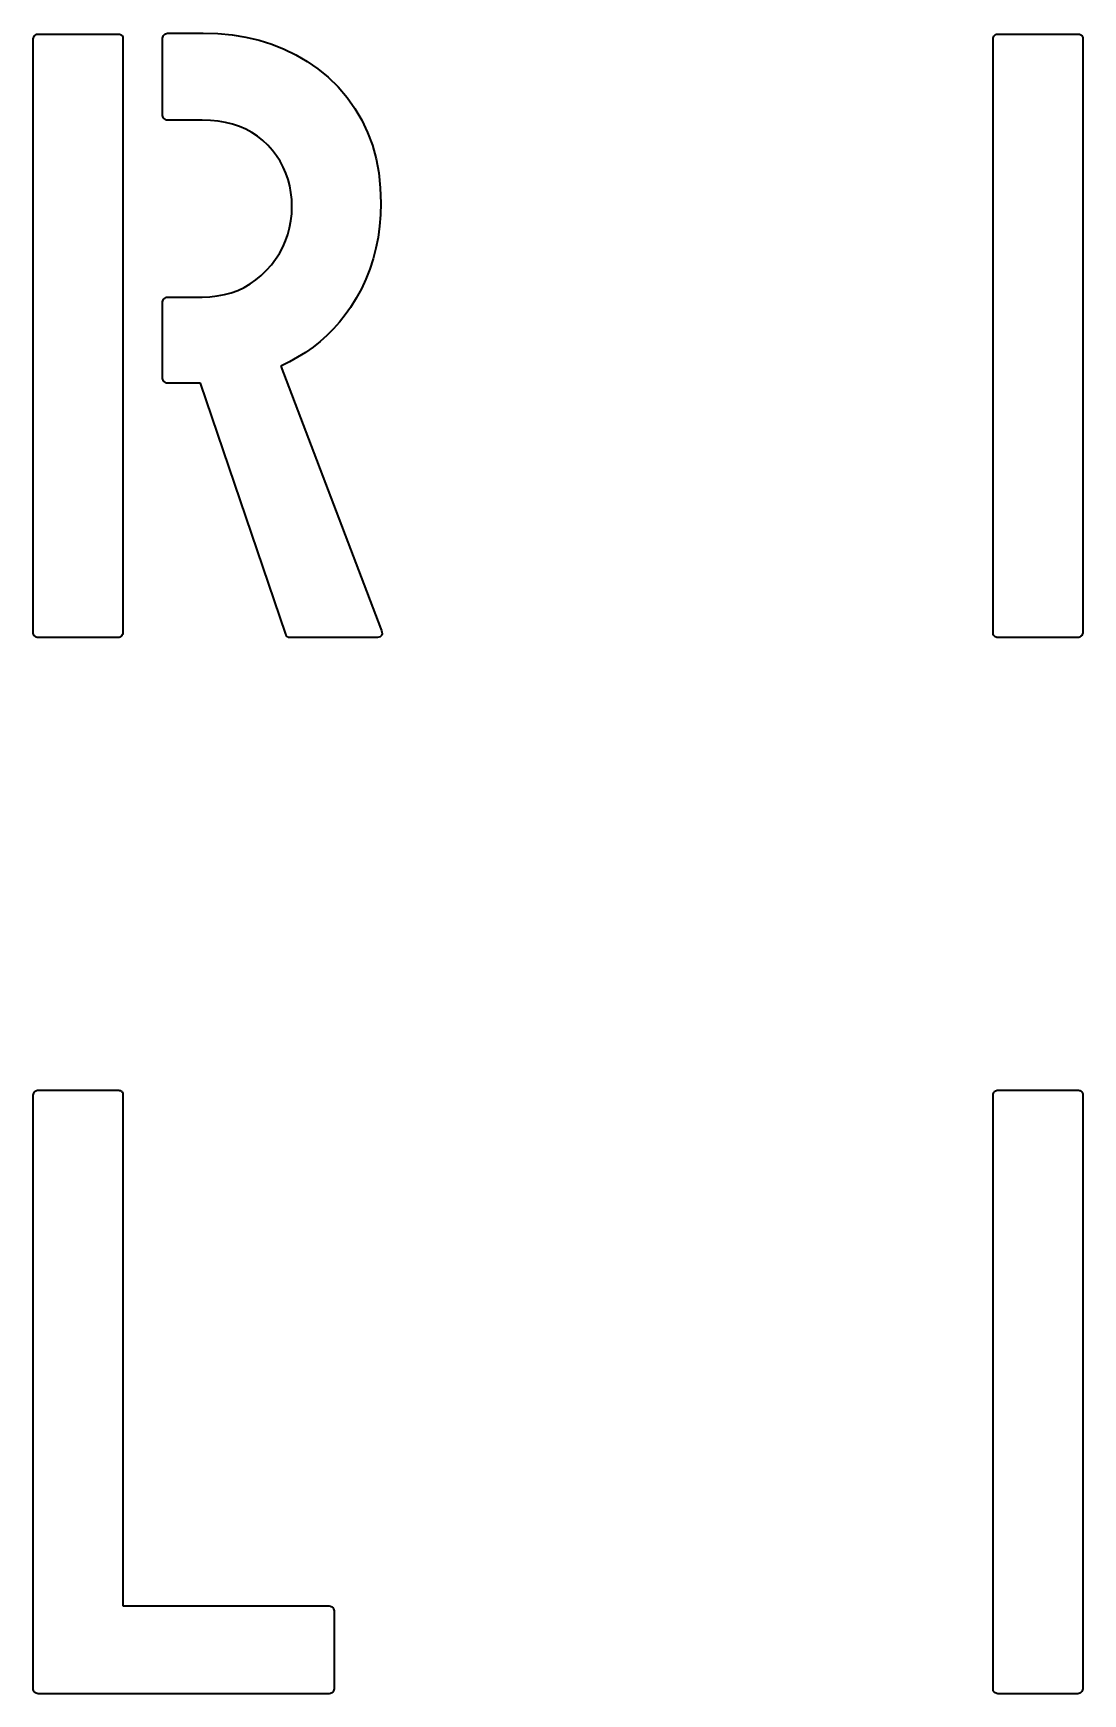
# Model space of a CAD drawing. Extents: x 10 to 410, y -69 to 348.
# Drawn here: x 108.8 to 143.5, y 156 to 211 of the extents above; entities that cross this region are included whole.
import ezdxf

# ---------------------------------------------------------------- set-up
doc = ezdxf.new("R2010")
doc.units = 0

msp = doc.modelspace()

# ---------------------------------------------------------------- linework, layer by layer
at = {"color": 7, "lineweight": 35, "ltscale": 0.000952}
for p, q in [((108.75, 210.799988), (108.751724, 210.838013)), ((140.550003, 210.799988), (140.551727, 210.838013)), ((113.03772, 208.304855), (113.035721, 208.342865)), ((143.359436, 191.001999), (143.321426, 191)), ((118.719421, 158.752289), (118.72142, 158.714279)), ((143.359436, 156.001999), (143.321426, 156))]:
    msp.add_line(p, q, dxfattribs=at)
at = {"color": 7, "lineweight": 35, "ltscale": 0.490714}
for p, q in [((108.75, 191.171417), (108.75, 210.799988)), ((140.550003, 191.171417), (140.550003, 210.799988)), ((108.75, 156.171432), (108.75, 175.800003)), ((140.550003, 156.171432), (140.550003, 175.800003))]:
    msp.add_line(p, q, dxfattribs=at)
at = {"color": 7, "lineweight": 35, "ltscale": 0.00086}
for p, q in [((108.751724, 210.838013), (108.756866, 210.872009)), ((140.551727, 210.838013), (140.556854, 210.872009)), ((108.912003, 191.001709), (108.878006, 191.006866)), ((140.712006, 191.001709), (140.678009, 191.006866)), ((108.751709, 175.837997), (108.756851, 175.871994)), ((140.551727, 175.837997), (140.556854, 175.871994)), ((108.912003, 156.001709), (108.877991, 156.006851)), ((140.712006, 156.001709), (140.678009, 156.006851))]:
    msp.add_line(p, q, dxfattribs=at)
at = {"color": 7, "lineweight": 35, "ltscale": 0.00078}
for p, q in [((108.756866, 210.872009), (108.765434, 210.902008)), ((140.556854, 210.872009), (140.56543, 210.902008)), ((108.878006, 191.006866), (108.848007, 191.015427)), ((140.678009, 191.006866), (140.64801, 191.015427)), ((108.756851, 175.871994), (108.765427, 175.901993)), ((140.556854, 175.871994), (140.56543, 175.901993)), ((108.877991, 156.006851), (108.847992, 156.015427)), ((140.678009, 156.006851), (140.64801, 156.015427))]:
    msp.add_line(p, q, dxfattribs=at)
at = {"color": 7, "lineweight": 35, "ltscale": 0.000716}
for p, q in [((108.765434, 210.902008), (108.777435, 210.928009)), ((140.56543, 210.902008), (140.577423, 210.928009)), ((108.848007, 191.015427), (108.822006, 191.027435)), ((140.64801, 191.015427), (140.622009, 191.027435)), ((108.765427, 175.901993), (108.77742, 175.927994)), ((140.56543, 175.901993), (140.577423, 175.927994)), ((108.847992, 156.015427), (108.821991, 156.027435)), ((140.64801, 156.015427), (140.622009, 156.027435))]:
    msp.add_line(p, q, dxfattribs=at)
at = {"color": 7, "lineweight": 35, "ltscale": 0.000672}
for p, q in [((108.777435, 210.928009), (108.792862, 210.950012)), ((140.577423, 210.928009), (140.592865, 210.950012)), ((108.822006, 191.027435), (108.800003, 191.042847)), ((140.622009, 191.027435), (140.600006, 191.042847)), ((108.77742, 175.927994), (108.792854, 175.949997)), ((140.577423, 175.927994), (140.592865, 175.949997)), ((108.821991, 156.027435), (108.799995, 156.042862)), ((140.622009, 156.027435), (140.600006, 156.042862))]:
    msp.add_line(p, q, dxfattribs=at)
at = {"color": 7, "lineweight": 35, "ltscale": 0.000652}
for p, q in [((108.792862, 210.950012), (108.811722, 210.968002)), ((140.592865, 210.950012), (140.611725, 210.968002)), ((108.800003, 191.042847), (108.782005, 191.061707)), ((140.600006, 191.042847), (140.582001, 191.061707)), ((108.792854, 175.949997), (108.811707, 175.968002)), ((140.592865, 175.949997), (140.611725, 175.968002)), ((108.799995, 156.042862), (108.781998, 156.061722)), ((140.600006, 156.042862), (140.582001, 156.061722))]:
    msp.add_line(p, q, dxfattribs=at)
at = {"color": 7, "lineweight": 35, "ltscale": 0.000658}
for p, q in [((108.811722, 210.968002), (108.834, 210.981995)), ((140.611725, 210.968002), (140.634003, 210.981995)), ((108.782005, 191.061707), (108.768005, 191.084)), ((140.582001, 191.061707), (140.568008, 191.084)), ((108.811707, 175.968002), (108.834, 175.981995)), ((140.611725, 175.968002), (140.634003, 175.981995)), ((108.781998, 156.061722), (108.767998, 156.084)), ((140.582001, 156.061722), (140.568008, 156.084))]:
    msp.add_line(p, q, dxfattribs=at)
at = {"color": 7, "lineweight": 35, "ltscale": 0.00069}
for p, q in [((108.834, 210.981995), (108.859718, 210.992004)), ((140.634003, 210.981995), (140.659714, 210.992004)), ((108.768005, 191.084), (108.758011, 191.109711)), ((140.568008, 191.084), (140.557999, 191.109711)), ((108.834, 175.981995), (108.859711, 175.992004)), ((140.634003, 175.981995), (140.659714, 175.992004)), ((108.767998, 156.084), (108.757996, 156.109711)), ((140.568008, 156.084), (140.557999, 156.109711))]:
    msp.add_line(p, q, dxfattribs=at)
at = {"color": 7, "lineweight": 35, "ltscale": 0.000744}
for p, q in [((108.859718, 210.992004), (108.888863, 210.998001)), ((140.659714, 210.992004), (140.688858, 210.998001)), ((108.758011, 191.109711), (108.751999, 191.138855)), ((140.557999, 191.109711), (140.552002, 191.138855)), ((108.859711, 175.992004), (108.888855, 175.998001)), ((140.659714, 175.992004), (140.688858, 175.998001)), ((108.757996, 156.109711), (108.751999, 156.138855)), ((140.557999, 156.109711), (140.552002, 156.138855))]:
    msp.add_line(p, q, dxfattribs=at)
at = {"color": 7, "lineweight": 35, "ltscale": 0.000816}
for p, q in [((108.888863, 210.998001), (108.921432, 211)), ((140.688858, 210.998001), (140.721436, 211)), ((108.751999, 191.138855), (108.75, 191.171417)), ((140.552002, 191.138855), (140.550003, 191.171417)), ((108.888855, 175.998001), (108.921425, 176)), ((140.688858, 175.998001), (140.721436, 176)), ((108.751999, 156.138855), (108.75, 156.171432)), ((140.552002, 156.138855), (140.550003, 156.171432))]:
    msp.add_line(p, q, dxfattribs=at)
at = {"color": 7, "lineweight": 35, "ltscale": 0.065714}
for p, q in [((108.921432, 211), (111.550003, 211)), ((140.721436, 211), (143.350006, 211)), ((108.921425, 176), (111.549995, 176)), ((140.721436, 176), (143.350006, 176))]:
    msp.add_line(p, q, dxfattribs=at)
at = {"color": 7, "lineweight": 35, "ltscale": 0.000815}
for p, q in [((111.550003, 211), (111.582581, 210.998566)), ((143.350006, 211), (143.382568, 210.998566)), ((111.549995, 176), (111.582565, 175.998566)), ((143.350006, 176), (143.382568, 175.998566))]:
    msp.add_line(p, q, dxfattribs=at)
at = {"color": 7, "lineweight": 35, "ltscale": 0.000736}
for p, q in [((111.582581, 210.998566), (111.611725, 210.994293)), ((143.382568, 210.998566), (143.411713, 210.994293)), ((111.582565, 175.998566), (111.61171, 175.994278)), ((143.382568, 175.998566), (143.411713, 175.994278))]:
    msp.add_line(p, q, dxfattribs=at)
at = {"color": 7, "lineweight": 35, "ltscale": 0.000667}
for p, q in [((111.611725, 210.994293), (111.637436, 210.987152)), ((143.411713, 210.994293), (143.437439, 210.987152)), ((111.61171, 175.994278), (111.637421, 175.987137)), ((143.411713, 175.994278), (143.437439, 175.987137))]:
    msp.add_line(p, q, dxfattribs=at)
at = {"color": 7, "lineweight": 35, "ltscale": 0.000611}
for p, q in [((111.637436, 210.987152), (111.659714, 210.977142)), ((143.437439, 210.987152), (143.459717, 210.977142)), ((111.637421, 175.987137), (111.659714, 175.977142))]:
    msp.add_line(p, q, dxfattribs=at)
at = {"color": 7, "lineweight": 35, "ltscale": 0.000571}
for p, q in [((111.659714, 210.977142), (111.678574, 210.964294)), ((143.459717, 210.977142), (143.478577, 210.964294)), ((111.659714, 175.977142), (111.678566, 175.964279)), ((143.459717, 175.977142), (143.478577, 175.964279))]:
    msp.add_line(p, q, dxfattribs=at)
at = {"color": 7, "lineweight": 35, "ltscale": 0.000551}
for p, q in [((111.678574, 210.964294), (111.694, 210.948578)), ((143.478577, 210.964294), (143.494003, 210.948578))]:
    msp.add_line(p, q, dxfattribs=at)
at = {"color": 7, "lineweight": 35, "ltscale": 0.000553}
for p, q in [((111.694, 210.948578), (111.706009, 210.929993)), ((143.494003, 210.948578), (143.505997, 210.929993)), ((111.694, 175.948578), (111.705994, 175.930008)), ((143.494003, 175.948578), (143.505997, 175.930008))]:
    msp.add_line(p, q, dxfattribs=at)
at = {"color": 7, "lineweight": 35, "ltscale": 0.000577}
for p, q in [((111.706009, 210.929993), (111.714577, 210.908569)), ((143.505997, 210.929993), (143.514572, 210.908569)), ((111.705994, 175.930008), (111.714569, 175.908569)), ((143.505997, 175.930008), (143.514572, 175.908569))]:
    msp.add_line(p, q, dxfattribs=at)
at = {"color": 7, "lineweight": 35, "ltscale": 0.000621}
for p, q in [((111.714577, 210.908569), (111.719719, 210.884277)), ((143.514572, 210.908569), (143.519714, 210.884277))]:
    msp.add_line(p, q, dxfattribs=at)
at = {"color": 7, "lineweight": 35, "ltscale": 0.00068}
for p, q in [((111.719719, 210.884277), (111.721436, 210.857147)), ((143.519714, 210.884277), (143.521423, 210.857147)), ((111.719711, 175.884293), (111.72142, 175.857147)), ((143.519714, 175.884293), (143.521423, 175.857147))]:
    msp.add_line(p, q, dxfattribs=at)
at = {"color": 7, "lineweight": 35, "ltscale": 0.491429}
for p, q in [((111.721436, 210.857147), (111.721436, 191.199997)), ((143.521423, 210.857147), (143.521423, 191.199997)), ((143.521423, 175.857147), (143.521423, 156.199997))]:
    msp.add_line(p, q, dxfattribs=at)
at = {"color": 7, "lineweight": 35, "ltscale": 0.000951}
for p, q in [((113.035721, 210.828583), (113.03772, 210.866577)), ((113.197723, 211.026581), (113.235718, 211.028564)), ((113.235718, 208.142853), (113.197723, 208.144867)), ((113.035721, 202.085724), (113.03772, 202.123718)), ((113.197723, 202.283722), (113.235718, 202.285706)), ((113.03772, 199.590576), (113.035721, 199.628571)), ((113.235718, 199.428574), (113.197723, 199.430573)), ((108.950005, 191), (108.912003, 191.001709)), ((111.559433, 191.001999), (111.521439, 191)), ((111.721436, 191.199997), (111.719437, 191.162003)), ((140.75, 191), (140.712006, 191.001709)), ((143.521423, 191.199997), (143.51944, 191.162003)), ((108.75, 175.800003), (108.751709, 175.837997)), ((140.550003, 175.800003), (140.551727, 175.837997)), ((118.521423, 158.914291), (118.559425, 158.912292)), ((108.949997, 156), (108.912003, 156.001709)), ((118.559418, 156.001999), (118.521423, 156)), ((118.72142, 156.199997), (118.719421, 156.162003)), ((140.75, 156), (140.712006, 156.001709)), ((143.521423, 156.199997), (143.51944, 156.162003))]:
    msp.add_line(p, q, dxfattribs=at)
at = {"color": 7, "lineweight": 35, "ltscale": 0.062143}
msp.add_line((113.035721, 208.342865), (113.035721, 210.828583), dxfattribs=at)
at = {"color": 7, "lineweight": 35, "ltscale": 0.000863}
for p, q in [((113.03772, 210.866577), (113.043716, 210.900574)), ((113.163719, 211.020569), (113.197723, 211.026581)), ((113.043716, 208.270859), (113.03772, 208.304855)), ((113.197723, 208.144867), (113.163719, 208.150848)), ((113.03772, 202.123718), (113.043716, 202.157715)), ((113.163719, 202.27771), (113.197723, 202.283722)), ((113.043716, 199.55658), (113.03772, 199.590576)), ((113.197723, 199.430573), (113.163719, 199.436569)), ((111.59343, 191.007996), (111.559433, 191.001999)), ((111.719437, 191.162003), (111.713432, 191.127991)), ((143.393433, 191.007996), (143.359436, 191.001999)), ((143.51944, 191.162003), (143.513428, 191.127991)), ((118.559425, 158.912292), (118.59343, 158.906281)), ((118.713425, 158.786285), (118.719421, 158.752289)), ((118.59343, 156.007996), (118.559418, 156.001999)), ((118.719421, 156.162003), (118.713425, 156.128006)), ((143.393433, 156.007996), (143.359436, 156.001999)), ((143.51944, 156.162003), (143.513428, 156.128006))]:
    msp.add_line(p, q, dxfattribs=at)
at = {"color": 7, "lineweight": 35, "ltscale": 0.000791}
for p, q in [((113.043716, 210.900574), (113.053719, 210.930573)), ((113.133713, 211.010559), (113.163719, 211.020569)), ((113.053719, 208.240845), (113.043716, 208.270859)), ((113.163719, 208.150848), (113.133713, 208.160858)), ((113.043716, 202.157715), (113.053719, 202.187714)), ((113.133713, 202.267715), (113.163719, 202.27771)), ((113.053719, 199.526581), (113.043716, 199.55658)), ((113.163719, 199.436569), (113.133713, 199.446564)), ((111.623436, 191.018005), (111.59343, 191.007996)), ((111.713432, 191.127991), (111.70343, 191.097992)), ((143.423431, 191.018005), (143.393433, 191.007996)), ((118.703423, 158.816284), (118.713425, 158.786285)), ((118.623428, 156.018005), (118.59343, 156.007996)), ((118.713425, 156.128006), (118.703423, 156.098007)), ((143.423431, 156.018005), (143.393433, 156.007996))]:
    msp.add_line(p, q, dxfattribs=at)
at = {"color": 7, "lineweight": 35, "ltscale": 0.000738}
for p, q in [((113.053719, 210.930573), (113.067719, 210.956573)), ((113.107719, 210.996582), (113.133713, 211.010559)), ((113.067719, 208.214859), (113.053719, 208.240845)), ((113.133713, 208.160858), (113.107719, 208.174866)), ((113.053719, 202.187714), (113.067719, 202.213715)), ((113.107719, 202.253723), (113.133713, 202.267715)), ((113.067719, 199.50058), (113.053719, 199.526581)), ((113.133713, 199.446564), (113.107719, 199.460571)), ((111.649429, 191.031998), (111.623436, 191.018005)), ((111.70343, 191.097992), (111.689438, 191.071991)), ((143.449432, 191.031998), (143.423431, 191.018005)), ((143.503433, 191.097992), (143.489441, 191.071991)), ((118.623428, 158.896286), (118.649429, 158.882278)), ((118.689423, 158.842285), (118.703423, 158.816284)), ((118.649429, 156.031998), (118.623428, 156.018005)), ((118.703423, 156.098007), (118.689423, 156.072006)), ((143.449432, 156.031998), (143.423431, 156.018005)), ((143.503433, 156.098007), (143.489441, 156.072006))]:
    msp.add_line(p, q, dxfattribs=at)
at = {"color": 7, "lineweight": 35, "ltscale": 0.000711}
for p, q in [((113.067719, 210.956573), (113.085724, 210.978577)), ((113.085724, 210.978577), (113.107719, 210.996582)), ((113.085724, 208.192856), (113.067719, 208.214859)), ((113.067719, 202.213715), (113.085724, 202.235718)), ((113.085724, 202.235718), (113.107719, 202.253723)), ((113.085724, 199.478577), (113.067719, 199.50058)), ((113.107719, 199.460571), (113.085724, 199.478577)), ((111.671432, 191.050003), (111.649429, 191.031998)), ((143.471436, 191.050003), (143.449432, 191.031998)), ((118.671425, 158.864288), (118.689423, 158.842285)), ((118.671425, 156.050003), (118.649429, 156.031998)), ((118.689423, 156.072006), (118.671425, 156.050003)), ((143.471436, 156.050003), (143.449432, 156.031998)), ((143.489441, 156.072006), (143.471436, 156.050003))]:
    msp.add_line(p, q, dxfattribs=at)
at = {"color": 7, "lineweight": 35, "ltscale": 0.028571}
msp.add_line((113.235718, 211.028564), (114.378571, 211.028564), dxfattribs=at)
at = {"color": 7, "lineweight": 35, "ltscale": 0.012227}
msp.add_line((114.378571, 211.028564), (114.867432, 211.014008), dxfattribs=at)
at = {"color": 7, "lineweight": 35, "ltscale": 0.011858}
msp.add_line((114.867432, 211.014008), (115.339722, 210.970276), dxfattribs=at)
at = {"color": 7, "lineweight": 35, "ltscale": 0.011537}
msp.add_line((115.339722, 210.970276), (115.795433, 210.89743), dxfattribs=at)
at = {"color": 7, "lineweight": 35, "ltscale": 0.011271}
msp.add_line((115.795433, 210.89743), (116.234573, 210.795441), dxfattribs=at)
at = {"color": 7, "lineweight": 35, "ltscale": 0.011062}
msp.add_line((116.234573, 210.795441), (116.65715, 210.664276), dxfattribs=at)
at = {"color": 7, "lineweight": 35, "ltscale": 0.010912}
msp.add_line((116.65715, 210.664276), (117.063141, 210.503998), dxfattribs=at)
at = {"color": 7, "lineweight": 35, "ltscale": 0.010826}
msp.add_line((117.063141, 210.503998), (117.452576, 210.314575), dxfattribs=at)
at = {"color": 7, "lineweight": 35, "ltscale": 0.010805}
msp.add_line((117.452576, 210.314575), (117.825432, 210.096008), dxfattribs=at)
at = {"color": 7, "lineweight": 35, "ltscale": 0.010848}
msp.add_line((117.825432, 210.096008), (118.181717, 209.848297), dxfattribs=at)
at = {"color": 7, "lineweight": 35, "ltscale": 0.010956}
msp.add_line((118.181717, 209.848297), (118.521439, 209.571426), dxfattribs=at)
at = {"color": 7, "lineweight": 35, "ltscale": 0.011592}
msp.add_line((118.521439, 209.571426), (118.85257, 209.246857), dxfattribs=at)
at = {"color": 7, "lineweight": 35, "ltscale": 0.011372}
msp.add_line((118.85257, 209.246857), (119.148865, 208.901703), dxfattribs=at)
at = {"color": 7, "lineweight": 35, "ltscale": 0.011238}
msp.add_line((119.148865, 208.901703), (119.410294, 208.536011), dxfattribs=at)
at = {"color": 7, "lineweight": 35, "ltscale": 0.00071}
for p, q in [((113.107719, 208.174866), (113.085724, 208.192856)), ((111.689438, 191.071991), (111.671432, 191.050003)), ((143.489441, 191.071991), (143.471436, 191.050003)), ((118.649429, 158.882278), (118.671425, 158.864288))]:
    msp.add_line(p, q, dxfattribs=at)
at = {"color": 7, "lineweight": 35, "ltscale": 0.027857}
for p, q in [((114.350006, 208.142853), (113.235718, 208.142853)), ((113.235718, 202.285706), (114.350006, 202.285706))]:
    msp.add_line(p, q, dxfattribs=at)
at = {"color": 7, "lineweight": 35, "ltscale": 0.006717}
msp.add_line((114.618576, 208.134583), (114.350006, 208.142853), dxfattribs=at)
at = {"color": 7, "lineweight": 35, "ltscale": 0.006459}
msp.add_line((114.875717, 208.109711), (114.618576, 208.134583), dxfattribs=at)
at = {"color": 7, "lineweight": 35, "ltscale": 0.006229}
msp.add_line((115.121429, 208.068298), (114.875717, 208.109711), dxfattribs=at)
at = {"color": 7, "lineweight": 35, "ltscale": 0.006034}
for p, q in [((115.355713, 208.010284), (115.121429, 208.068298)), ((116.305573, 203.003143), (116.478577, 203.171417)), ((116.478577, 203.171417), (116.638718, 203.35199))]:
    msp.add_line(p, q, dxfattribs=at)
at = {"color": 7, "lineweight": 35, "ltscale": 0.005875}
msp.add_line((115.578575, 207.935715), (115.355713, 208.010284), dxfattribs=at)
at = {"color": 7, "lineweight": 35, "ltscale": 0.011196}
msp.add_line((119.410294, 208.536011), (119.636864, 208.149719), dxfattribs=at)
at = {"color": 7, "lineweight": 35, "ltscale": 0.011244}
msp.add_line((119.636864, 208.149719), (119.828575, 207.742859), dxfattribs=at)
at = {"color": 7, "lineweight": 35, "ltscale": 0.005756}
msp.add_line((115.790009, 207.844574), (115.578575, 207.935715), dxfattribs=at)
at = {"color": 7, "lineweight": 35, "ltscale": 0.005679}
msp.add_line((115.990005, 207.736847), (115.790009, 207.844574), dxfattribs=at)
at = {"color": 7, "lineweight": 35, "ltscale": 0.005646}
msp.add_line((116.178574, 207.612579), (115.990005, 207.736847), dxfattribs=at)
at = {"color": 7, "lineweight": 35, "ltscale": 0.005658}
msp.add_line((116.355713, 207.47171), (116.178574, 207.612579), dxfattribs=at)
at = {"color": 7, "lineweight": 35, "ltscale": 0.005714}
msp.add_line((116.521439, 207.314285), (116.355713, 207.47171), dxfattribs=at)
at = {"color": 7, "lineweight": 35, "ltscale": 0.011383}
msp.add_line((119.828575, 207.742859), (119.985428, 207.31543), dxfattribs=at)
at = {"color": 7, "lineweight": 35, "ltscale": 0.00569}
msp.add_line((116.673431, 207.144867), (116.521439, 207.314285), dxfattribs=at)
at = {"color": 7, "lineweight": 35, "ltscale": 0.005578}
msp.add_line((116.809433, 206.968002), (116.673431, 207.144867), dxfattribs=at)
at = {"color": 7, "lineweight": 35, "ltscale": 0.005498}
msp.add_line((116.929436, 206.783722), (116.809433, 206.968002), dxfattribs=at)
at = {"color": 7, "lineweight": 35, "ltscale": 0.011608}
msp.add_line((119.985428, 207.31543), (120.107437, 206.867432), dxfattribs=at)
at = {"color": 7, "lineweight": 35, "ltscale": 0.005453}
msp.add_line((117.033432, 206.59201), (116.929436, 206.783722), dxfattribs=at)
at = {"color": 7, "lineweight": 35, "ltscale": 0.005443}
msp.add_line((117.121429, 206.392853), (117.033432, 206.59201), dxfattribs=at)
at = {"color": 7, "lineweight": 35, "ltscale": 0.005469}
msp.add_line((117.193436, 206.186279), (117.121429, 206.392853), dxfattribs=at)
at = {"color": 7, "lineweight": 35, "ltscale": 0.011915}
msp.add_line((120.107437, 206.867432), (120.19458, 206.398865), dxfattribs=at)
at = {"color": 7, "lineweight": 35, "ltscale": 0.012298}
msp.add_line((120.19458, 206.398865), (120.246857, 205.909714), dxfattribs=at)
at = {"color": 7, "lineweight": 35, "ltscale": 0.00553}
msp.add_line((117.249435, 205.97229), (117.193436, 206.186279), dxfattribs=at)
at = {"color": 7, "lineweight": 35, "ltscale": 0.005625}
msp.add_line((117.289429, 205.750854), (117.249435, 205.97229), dxfattribs=at)
at = {"color": 7, "lineweight": 35, "ltscale": 0.01275}
msp.add_line((120.246857, 205.909714), (120.26429, 205.399994), dxfattribs=at)
at = {"color": 7, "lineweight": 35, "ltscale": 0.005753}
msp.add_line((117.313431, 205.522003), (117.289429, 205.750854), dxfattribs=at)
at = {"color": 7, "lineweight": 35, "ltscale": 0.006061}
msp.add_line((117.313004, 205.043427), (117.321434, 205.285706), dxfattribs=at)
at = {"color": 7, "lineweight": 35, "ltscale": 0.005911}
msp.add_line((117.321434, 205.285706), (117.313431, 205.522003), dxfattribs=at)
at = {"color": 7, "lineweight": 35, "ltscale": 0.009739}
msp.add_line((120.26429, 205.399994), (120.254288, 205.010574), dxfattribs=at)
at = {"color": 7, "lineweight": 35, "ltscale": 0.00581}
msp.add_line((117.245575, 204.579437), (117.28772, 204.807999), dxfattribs=at)
at = {"color": 7, "lineweight": 35, "ltscale": 0.00592}
msp.add_line((117.28772, 204.807999), (117.313004, 205.043427), dxfattribs=at)
at = {"color": 7, "lineweight": 35, "ltscale": 0.009522}
msp.add_line((120.254288, 205.010574), (120.224289, 204.630859), dxfattribs=at)
at = {"color": 7, "lineweight": 35, "ltscale": 0.005696}
msp.add_line((117.110718, 204.142853), (117.186577, 204.357712), dxfattribs=at)
at = {"color": 7, "lineweight": 35, "ltscale": 0.005736}
msp.add_line((117.186577, 204.357712), (117.245575, 204.579437), dxfattribs=at)
at = {"color": 7, "lineweight": 35, "ltscale": 0.009176}
msp.add_line((120.174286, 204.260864), (120.104294, 203.900574), dxfattribs=at)
at = {"color": 7, "lineweight": 35, "ltscale": 0.009334}
msp.add_line((120.224289, 204.630859), (120.174286, 204.260864), dxfattribs=at)
at = {"color": 7, "lineweight": 35, "ltscale": 0.005795}
msp.add_line((116.782005, 203.539429), (116.908432, 203.733704), dxfattribs=at)
at = {"color": 7, "lineweight": 35, "ltscale": 0.005727}
msp.add_line((116.908432, 203.733704), (117.018005, 203.93486), dxfattribs=at)
at = {"color": 7, "lineweight": 35, "ltscale": 0.005693}
msp.add_line((117.018005, 203.93486), (117.110718, 204.142853), dxfattribs=at)
at = {"color": 7, "lineweight": 35, "ltscale": 0.009048}
msp.add_line((120.104294, 203.900574), (120.01429, 203.550003), dxfattribs=at)
at = {"color": 7, "lineweight": 35, "ltscale": 0.005898}
msp.add_line((116.638718, 203.35199), (116.782005, 203.539429), dxfattribs=at)
at = {"color": 7, "lineweight": 35, "ltscale": 0.008894}
msp.add_line((119.904289, 203.209137), (119.774292, 202.877991), dxfattribs=at)
at = {"color": 7, "lineweight": 35, "ltscale": 0.008954}
msp.add_line((120.01429, 203.550003), (119.904289, 203.209137), dxfattribs=at)
at = {"color": 7, "lineweight": 35, "ltscale": 0.005786}
msp.add_line((115.307724, 202.427429), (115.525009, 202.507141), dxfattribs=at)
at = {"color": 7, "lineweight": 35, "ltscale": 0.005752}
msp.add_line((115.525009, 202.507141), (115.733429, 202.604568), dxfattribs=at)
at = {"color": 7, "lineweight": 35, "ltscale": 0.00576}
msp.add_line((115.733429, 202.604568), (115.933006, 202.719711), dxfattribs=at)
at = {"color": 7, "lineweight": 35, "ltscale": 0.005811}
msp.add_line((115.933006, 202.719711), (116.123718, 202.85257), dxfattribs=at)
at = {"color": 7, "lineweight": 35, "ltscale": 0.005903}
msp.add_line((116.123718, 202.85257), (116.305573, 203.003143), dxfattribs=at)
at = {"color": 7, "lineweight": 35, "ltscale": 0.008877}
msp.add_line((119.62429, 202.55658), (119.454292, 202.244858), dxfattribs=at)
at = {"color": 7, "lineweight": 35, "ltscale": 0.008867}
msp.add_line((119.774292, 202.877991), (119.62429, 202.55658), dxfattribs=at)
at = {"color": 7, "lineweight": 35, "ltscale": 0.061429}
msp.add_line((113.035721, 199.628571), (113.035721, 202.085724), dxfattribs=at)
at = {"color": 7, "lineweight": 35, "ltscale": 0.006322}
msp.add_line((114.350006, 202.285706), (114.602722, 202.294571), dxfattribs=at)
at = {"color": 7, "lineweight": 35, "ltscale": 0.006132}
msp.add_line((114.602722, 202.294571), (114.846573, 202.321136), dxfattribs=at)
at = {"color": 7, "lineweight": 35, "ltscale": 0.005978}
msp.add_line((114.846573, 202.321136), (115.081573, 202.365417), dxfattribs=at)
at = {"color": 7, "lineweight": 35, "ltscale": 0.005862}
msp.add_line((115.081573, 202.365417), (115.307724, 202.427429), dxfattribs=at)
at = {"color": 7, "lineweight": 35, "ltscale": 0.00892}
msp.add_line((119.454292, 202.244858), (119.26429, 201.942856), dxfattribs=at)
at = {"color": 7, "lineweight": 35, "ltscale": 0.007563}
msp.add_line((118.89743, 201.453705), (118.695999, 201.227997), dxfattribs=at)
at = {"color": 7, "lineweight": 35, "ltscale": 0.007611}
msp.add_line((119.086868, 201.692001), (118.89743, 201.453705), dxfattribs=at)
at = {"color": 7, "lineweight": 35, "ltscale": 0.007681}
msp.add_line((119.26429, 201.942856), (119.086868, 201.692001), dxfattribs=at)
at = {"color": 7, "lineweight": 35, "ltscale": 0.007544}
msp.add_line((118.482574, 201.014862), (118.257149, 200.814285), dxfattribs=at)
at = {"color": 7, "lineweight": 35, "ltscale": 0.007541}
msp.add_line((118.695999, 201.227997), (118.482574, 201.014862), dxfattribs=at)
at = {"color": 7, "lineweight": 35, "ltscale": 0.0077}
msp.add_line((117.770294, 200.450867), (117.508865, 200.287994), dxfattribs=at)
at = {"color": 7, "lineweight": 35, "ltscale": 0.007623}
msp.add_line((118.019714, 200.626282), (117.770294, 200.450867), dxfattribs=at)
at = {"color": 7, "lineweight": 35, "ltscale": 0.007571}
msp.add_line((118.257149, 200.814285), (118.019714, 200.626282), dxfattribs=at)
at = {"color": 7, "lineweight": 35, "ltscale": 0.007923}
msp.add_line((117.235428, 200.137726), (116.950005, 200), dxfattribs=at)
at = {"color": 7, "lineweight": 35, "ltscale": 0.233082}
msp.add_line((116.950005, 200), (120.26429, 191.285706), dxfattribs=at)
at = {"color": 7, "lineweight": 35, "ltscale": 0.0078}
msp.add_line((117.508865, 200.287994), (117.235428, 200.137726), dxfattribs=at)
at = {"color": 7, "lineweight": 35, "ltscale": 0.026429}
msp.add_line((114.292862, 199.428574), (113.235718, 199.428574), dxfattribs=at)
at = {"color": 7, "lineweight": 35, "ltscale": 0.219557}
msp.add_line((117.121429, 191.114288), (114.292862, 199.428574), dxfattribs=at)
at = {"color": 7, "lineweight": 35, "ltscale": 0.064286}
for p, q in [((111.521439, 191), (108.950005, 191)), ((143.321426, 191), (140.75, 191)), ((143.321426, 156), (140.75, 156))]:
    msp.add_line(p, q, dxfattribs=at)
at = {"color": 7, "lineweight": 35, "ltscale": 0.000565}
msp.add_line((117.127716, 191.092575), (117.121429, 191.114288), dxfattribs=at)
at = {"color": 7, "lineweight": 35, "ltscale": 0.00052}
msp.add_line((117.135147, 191.073151), (117.127716, 191.092575), dxfattribs=at)
at = {"color": 7, "lineweight": 35, "ltscale": 0.000479}
msp.add_line((117.143723, 191.056), (117.135147, 191.073151), dxfattribs=at)
at = {"color": 7, "lineweight": 35, "ltscale": 0.000444}
msp.add_line((117.153435, 191.041138), (117.143723, 191.056), dxfattribs=at)
at = {"color": 7, "lineweight": 35, "ltscale": 0.000415}
for p, q in [((117.164291, 191.028564), (117.153435, 191.041138)), ((117.235718, 191), (117.219147, 191.001144))]:
    msp.add_line(p, q, dxfattribs=at)
at = {"color": 7, "lineweight": 35, "ltscale": 0.000395}
for p, q in [((117.176292, 191.01828), (117.164291, 191.028564)), ((117.219147, 191.001144), (117.20372, 191.004578))]:
    msp.add_line(p, q, dxfattribs=at)
at = {"color": 7, "lineweight": 35, "ltscale": 0.000385}
for p, q in [((117.189438, 191.010284), (117.176292, 191.01828)), ((117.20372, 191.004578), (117.189438, 191.010284))]:
    msp.add_line(p, q, dxfattribs=at)
at = {"color": 7, "lineweight": 35, "ltscale": 0.071429}
msp.add_line((120.092865, 191), (117.235718, 191), dxfattribs=at)
at = {"color": 7, "lineweight": 35, "ltscale": 0.001459}
msp.add_line((120.151154, 191.002853), (120.092865, 191), dxfattribs=at)
at = {"color": 7, "lineweight": 35, "ltscale": 0.001247}
msp.add_line((120.200287, 191.011429), (120.151154, 191.002853), dxfattribs=at)
at = {"color": 7, "lineweight": 35, "ltscale": 0.001062}
msp.add_line((120.240295, 191.025711), (120.200287, 191.011429), dxfattribs=at)
at = {"color": 7, "lineweight": 35, "ltscale": 0.000919}
msp.add_line((120.271149, 191.045715), (120.240295, 191.025711), dxfattribs=at)
at = {"color": 7, "lineweight": 35, "ltscale": 0.001484}
msp.add_line((120.26429, 191.285706), (120.288284, 191.23143), dxfattribs=at)
at = {"color": 7, "lineweight": 35, "ltscale": 0.000841}
msp.add_line((120.292862, 191.071426), (120.271149, 191.045715), dxfattribs=at)
at = {"color": 7, "lineweight": 35, "ltscale": 0.00127}
msp.add_line((120.288284, 191.23143), (120.303146, 191.182861), dxfattribs=at)
at = {"color": 7, "lineweight": 35, "ltscale": 0.000846}
msp.add_line((120.305435, 191.102859), (120.292862, 191.071426), dxfattribs=at)
at = {"color": 7, "lineweight": 35, "ltscale": 0.001081}
msp.add_line((120.303146, 191.182861), (120.308868, 191.139999), dxfattribs=at)
at = {"color": 7, "lineweight": 35, "ltscale": 0.000932}
msp.add_line((120.308868, 191.139999), (120.305435, 191.102859), dxfattribs=at)
at = {"color": 7, "lineweight": 35, "ltscale": 0.00079}
for p, q in [((143.513428, 191.127991), (143.503433, 191.097992)), ((118.59343, 158.906281), (118.623428, 158.896286)), ((143.513428, 156.128006), (143.503433, 156.098007))]:
    msp.add_line(p, q, dxfattribs=at)
at = {"color": 7, "lineweight": 35, "ltscale": 0.00055}
for p, q in [((111.678566, 175.964279), (111.694, 175.948578)), ((143.478577, 175.964279), (143.494003, 175.948578))]:
    msp.add_line(p, q, dxfattribs=at)
at = {"color": 7, "lineweight": 35, "ltscale": 0.00062}
for p, q in [((111.714569, 175.908569), (111.719711, 175.884293)), ((143.514572, 175.908569), (143.519714, 175.884293))]:
    msp.add_line(p, q, dxfattribs=at)
at = {"color": 7, "lineweight": 35, "ltscale": 0.423571}
msp.add_line((111.72142, 175.857147), (111.72142, 158.914291), dxfattribs=at)
at = {"color": 7, "lineweight": 35, "ltscale": 0.00061}
msp.add_line((143.437439, 175.987137), (143.459717, 175.977142), dxfattribs=at)
at = {"color": 7, "lineweight": 35, "ltscale": 0.17}
msp.add_line((111.72142, 158.914291), (118.521423, 158.914291), dxfattribs=at)
at = {"color": 7, "lineweight": 35, "ltscale": 0.062857}
msp.add_line((118.72142, 158.714279), (118.72142, 156.199997), dxfattribs=at)
at = {"color": 7, "lineweight": 35, "ltscale": 0.239286}
msp.add_line((118.521423, 156), (108.949997, 156), dxfattribs=at)

doc.saveas('drawing.dxf')
